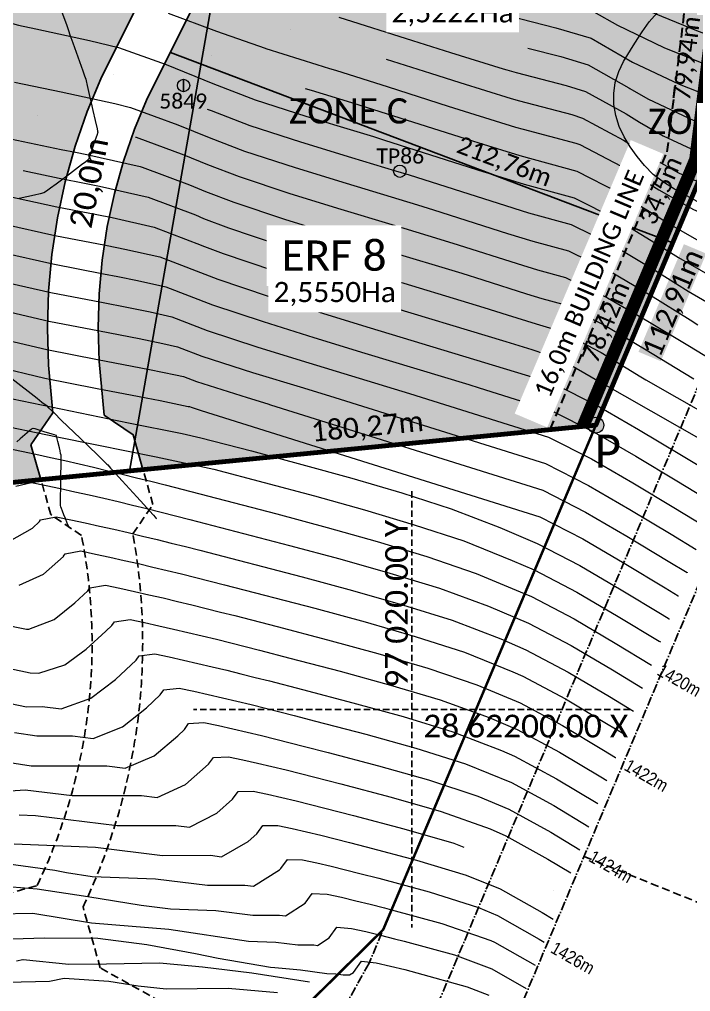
# Model space of a CAD drawing. Header units: metres. Extents: x 5688 to 19740, y -52 to 3406.
# Drawn here: x 8694.1 to 8959.8, y 1712.8 to 2097.8 of the extents above; entities that cross this region are included whole.
import ezdxf
from ezdxf.enums import TextEntityAlignment as Align

# ---------------------------------------------------------------- set-up
doc = ezdxf.new("R2010")
doc.units = ezdxf.units.M
for name, pattern in [('ACAD_ISO03W100', [30, 12, -18]), ('ACAD_ISO10W100', [18, 12, -3, 0, -3]), ('DASHED', [19.05, 12.7, -6.35]), ('HIDDEN', [9.525, 6.35, -3.175])]:
    doc.linetypes.add(name, pattern=pattern)
for name, color, linetype in [('AFSTANDE', 7, 'Continuous'), ('BUILDING LINE', 30, 'Continuous'), ('CENTRELINES', 7, 'Continuous'), ('Contours', 7, 'Continuous'), ('DORP', 7, 'Continuous'), ('ERFNOMMER', 7, 'Continuous'), ('GEEN TOEGANG', 7, 'Continuous'), ('GEO', 140, 'Continuous'), ('LINES', 7, 'Continuous'), ('ONDERVERDELING', 7, 'Continuous'), ('OPPERVLAKTES', 7, 'Continuous'), ('PLAASGEDEELTES', 7, 'Continuous'), ('PWV_RESERVES', 7, 'Continuous'), ('SITE', 7, 'Continuous'), ('SONERING', 7, 'Continuous'), ('STRAATNAAM', 7, 'Continuous'), ('TP', 7, 'Continuous')]:
    doc.layers.add(name, color=color, linetype=linetype)
doc.layers.add('Sonering - Special', color=7, linetype='Continuous', true_color=0xdbb88a)
doc.styles.add('CALIBRII', font='calibri.ttf')
doc.styles.add('MM-STANDARD', font='', dxfattribs={"height": 1})
doc.styles.add('Text_Style_1', font='calibri.ttf')
doc.styles.get('MM-STANDARD').set_extended_font_data('MM-STANDARD')
doc.dimstyles.new('$DIM_Caddie', dxfattribs={"dimtxt": 7, "dimasz": 1, "dimexe": 0, "dimexo": 0, "dimgap": 0, "dimtad": 0, "dimtoh": 1, "dimtxsty": 'Text_Style_1', "dimblk": 'OBLIQUE', "dimcen": 0, "dimse1": 1, "dimse2": 1, "dimsd1": 1, "dimsd2": 1, "dimclrd": 253, "dimclre": 253, "dimclrt": 256, "dimadec": 0, "dimazin": 0, "dimtfac": 1, "dimtmove": 0, "dimatfit": 3, "dimldrblk": 'OBLIQUE', "dimfxl": 0, "dimtfillclr": 2, "dimlwd": -3, "dimlwe": -1, "dimarcsym": 0})

# ---------------------------------------------------------------- blocks, each defined once
blk = doc.blocks.new('CONTOURS-CG')
at = {"layer": 'Contours', "color": 253, "lineweight": 9, "true_color": 0xa1a3a5}
for points, elevation in [([(32635.83, 916.55), (32664.99, 907.23), (32679.93, 902.52), (32679.93, 902.52), (32700.84, 896.01), (32702.31, 895.58), (32705.96, 894.58), (32725.79, 889.44), (32733.39, 887.08), (32749.57, 878.15), (32754.81, 874.85), (32764.18, 869.5), (32782.74, 860.88), (32794.08, 856.55), (32810.04, 851.66), (32820.55, 841.33), (32826.94, 833.67), (32826.95, 833.66)], 1410.5), ([(32703.18, 917.01), (32721.65, 912.28), (32735.64, 908.14), (32752.11, 898.73), (32770.58, 889.92), (32789.62, 882.4), (32791.13, 881.84), (32811.96, 875.45), (32822.73, 865.36), (32832.27, 854.11), (32834.03, 851.97), (32834.04, 851.96)], 1409.5), ([(32758.46, 919.04), (32777.34, 911.17), (32788.18, 907.12), (32792.72, 905.73), (32812.29, 900.06), (32813.89, 899.24), (32824.88, 889.36), (32834.53, 878.21), (32841.12, 870.26), (32841.13, 870.25)], 1408.5), ([(32568.15, 918.03), (32587.27, 910.94), (32606.53, 904.19), (32606.85, 904.08), (32626.99, 897.76), (32632.07, 896.22), (32634.39, 895.5), (32655.28, 888.87), (32679.11, 881.26), (32687.48, 878.63), (32687.48, 878.63), (32705.76, 872.96), (32708.74, 872.15), (32729.6, 866.59), (32731.15, 866.02), (32747.52, 857.43), (32762.53, 848.1), (32776.26, 840.26), (32794.98, 832.03), (32797.02, 831.27), (32808.11, 827.87), (32818.31, 817.25), (32819.85, 815.37), (32819.86, 815.37)], 1411.5), ([(32496.67, 916.76), (32508.93, 913.32), (32515.79, 911.91), (32537.01, 907.26), (32548.57, 904.46), (32567.41, 897.7), (32585.92, 890.17), (32602.62, 883.78), (32622.72, 877.32), (32642.91, 871.17), (32649.52, 869.17), (32653.85, 867.83), (32693.24, 855.3), (32695.03, 854.74), (32695.03, 854.74), (32709.2, 850.35), (32728.9, 844.96), (32745.43, 836.65), (32761.22, 827.04), (32770.24, 821.35), (32788.25, 811.07)], 1412.5), ([(32507.36, 890.8), (32525.85, 886.98), (32547.07, 882.31), (32553.24, 880.76), (32572.04, 873.89), (32584.44, 868.82), (32598.39, 863.48), (32618.46, 856.91), (32638.64, 850.71), (32666.98, 842.12), (32673.31, 840.15), (32702.58, 830.85), (32702.58, 830.85), (32712.65, 827.73), (32726.65, 823.9), (32743.31, 815.82), (32759.19, 806.36), (32774.86, 796.56), (32777.96, 794.61)], 1413.5), ([(32505.79, 868.28), (32525.75, 864.06), (32531.52, 862.96), (32535.91, 862.05), (32557.11, 857.3), (32557.91, 857.06), (32576.65, 850.06), (32582.96, 847.47), (32594.17, 843.18), (32614.2, 836.52), (32634.37, 830.28), (32654.56, 824.11), (32684.44, 815.07), (32692.76, 812.48), (32710.12, 806.96), (32710.12, 806.96), (32716.1, 805.11), (32724.41, 802.84), (32740.91, 794.49), (32756.82, 785.09), (32772.6, 775.48), (32776.3, 773.21)], 1414.5), ([(32504.22, 845.76), (32524.15, 841.4), (32539.89, 838.39), (32545.97, 837.13), (32562.57, 833.36), (32581.26, 826.21), (32581.48, 826.12), (32589.94, 822.89), (32609.95, 816.14), (32630.11, 809.87), (32650.29, 803.67), (32701.9, 788.02), (32712.22, 784.81), (32717.67, 783.08), (32717.67, 783.08), (32719.55, 782.49), (32722.16, 781.78), (32738.21, 772.63), (32738.46, 772.47), (32791.5, 742.19)], 1415.5), ([(32502.64, 823.24), (32522.55, 818.77), (32542.59, 814.89), (32548.26, 813.81), (32556.03, 812.2), (32567.24, 809.66), (32585.71, 802.59), (32605.74, 795.89), (32625.9, 789.64), (32646.09, 783.45), (32687.3, 770.96), (32691.3, 769.71), (32719.91, 760.72), (32736.91, 752.18), (32753.32, 742.6), (32769.63, 732.85), (32784.36, 723.93)], 1416.5), ([(32360.17, 817.55), (32377.69, 816.72), (32409.3, 815.32), (32418.08, 814.57), (32439.78, 812.49), (32449.21, 811.45), (32470.69, 808.93), (32480.67, 807.44), (32501.07, 800.72), (32520.96, 796.15), (32540.98, 792.21), (32556.63, 789.23), (32566.09, 787.28), (32571.91, 785.96), (32581.49, 782.29), (32601.58, 775.81), (32621.77, 769.64), (32634.18, 765.88), (32636.25, 765.24), (32717.67, 739.66), (32734.63, 731.05), (32751.02, 721.45), (32767.31, 711.67), (32777.27, 705.63)], 1417.5), ([(32289.52, 800.1), (32414.88, 789.6), (32436.72, 787.67), (32450.31, 786.41), (32450.31, 786.41), (32468.76, 784.56), (32487.41, 782.18), (32499.5, 778.2), (32519.37, 773.54), (32539.39, 769.56), (32559.43, 765.71), (32564.99, 764.66), (32576.15, 762.35), (32576.57, 762.26), (32577.26, 761.99), (32581.2, 760.76), (32715.42, 718.6), (32732.34, 709.92), (32748.72, 700.29), (32764.99, 690.48), (32770.18, 687.34), (32770.23, 687.31)], 1418.5), ([(32497.93, 755.68), (32523.57, 750.38), (32539.96, 747.15), (32563.44, 742.38), (32586.21, 737.43), (32606.16, 732.22), (32626.08, 726.89), (32645.92, 721.34), (32665.66, 715.48), (32685.23, 709.06), (32704.39, 701.35), (32713.17, 697.54), (32730.05, 688.78), (32746.41, 679.13), (32762.67, 669.3), (32763.1, 669.04), (32763.14, 669.02)], 1419.5), ([(32507.86, 730.78), (32514.12, 732.2), (32519.84, 731.03), (32525.56, 729.8), (32531.26, 728.55), (32536.96, 727.26), (32542.65, 725.94), (32548.34, 724.6), (32554.02, 723.23), (32559.7, 721.84), (32565.37, 720.43), (32571.04, 719), (32576.71, 717.56), (32616.22, 707.29), (32636.13, 701.93), (32655.94, 696.3), (32675.65, 690.31), (32695.02, 683.26), (32710.93, 676.48), (32727.76, 667.65), (32744.1, 657.95), (32756.01, 650.74), (32756.05, 650.72)], 1420.5), ([(32509.17, 691.56), (32518.8, 695.91), (32526.7, 702.92), (32526.76, 702.99), (32527.41, 703.89), (32533.62, 705.06), (32539.34, 703.86), (32545.05, 702.62), (32550.75, 701.35), (32556.44, 700.05), (32562.13, 698.71), (32567.82, 697.35), (32573.49, 695.96), (32579.17, 694.55), (32584.84, 693.12), (32590.5, 691.67), (32626.28, 682.36), (32646.17, 676.96), (32665.96, 671.23), (32685.56, 664.92), (32704.71, 657.16), (32708.68, 655.42), (32725.47, 646.51), (32741.79, 636.78), (32748.93, 632.45), (32748.96, 632.43)], 1421.5), ([(32491.1, 661.55), (32513.48, 656.81), (32516.9, 656.68), (32527.25, 659.94), (32535.65, 666.17), (32543.51, 673.24), (32545.89, 675.51), (32546.96, 677.01), (32553.11, 677.89), (32558.83, 676.68), (32564.53, 675.43), (32570.23, 674.14), (32575.92, 672.82), (32581.61, 671.47), (32587.29, 670.08), (32592.96, 668.67), (32598.63, 667.23), (32604.29, 665.78), (32616.4, 662.65), (32636.34, 657.42), (32656.21, 651.96), (32675.95, 646.09), (32695.34, 639.11), (32706.44, 634.36), (32723.17, 625.36), (32739.47, 615.59), (32741.84, 614.15), (32741.87, 614.13)], 1422.5), ([(32507.38, 633.17), (32516.15, 631.83), (32530.25, 631.85), (32538.5, 630.81), (32550.08, 635.36), (32559.66, 642.99), (32565.02, 648.03), (32566.52, 650.12), (32572.6, 650.71), (32578.32, 649.5), (32584.02, 648.23), (32589.72, 646.93), (32595.4, 645.58), (32601.08, 644.2), (32606.75, 642.79), (32612.42, 641.35), (32618.09, 639.89), (32626.46, 637.72), (32646.4, 632.48), (32666.24, 626.94), (32685.89, 620.78), (32704.19, 613.3), (32720.87, 604.21), (32734.76, 595.85), (32734.78, 595.84)], 1423.5), ([(32501.44, 609.83), (32511.6, 610.44), (32511.61, 610.44), (32530.13, 608.15), (32557.57, 608.18), (32557.57, 608.18), (32563.88, 607.39), (32575.07, 612.54), (32584.15, 620.56), (32586.07, 623.23), (32592.1, 623.54), (32597.81, 622.31), (32603.51, 621.03), (32609.2, 619.7), (32614.88, 618.32), (32620.55, 616.9), (32626.22, 615.46), (32636.52, 612.8), (32656.45, 607.54), (32676.25, 601.86), (32695.67, 594.95), (32701.94, 592.24), (32718.57, 583.05), (32727.67, 577.56), (32727.69, 577.54)], 1424.5), ([(32727.24, 921.46), (32736.76, 918.67), (32746.07, 913.35), (32764.52, 904.47), (32783.48, 896.77), (32789.66, 894.48), (32793.76, 893.22), (32812.8, 887.42), (32812.93, 887.35), (32823.81, 877.36), (32833.4, 866.16), (32837.57, 861.11), (32837.58, 861.11)], 1409), ([(32710.65, 904.23), (32723.66, 900.88), (32734.52, 897.61), (32750.57, 888.47), (32750.95, 888.22), (32758.14, 884.12), (32776.66, 875.39), (32792.6, 869.2), (32811, 863.56), (32821.64, 853.35), (32830.49, 842.82), (32830.49, 842.81)], 1410), ([(32654.56, 899.83), (32672.05, 894.25), (32683.7, 890.57), (32683.7, 890.57), (32704.03, 884.27), (32707.35, 883.36), (32727.99, 877.96), (32732.27, 876.55), (32748.55, 867.8), (32758.67, 861.48), (32770.22, 854.88), (32788.85, 846.43), (32795.55, 843.91), (32809.07, 839.77), (32819.44, 829.29), (32823.4, 824.52), (32823.4, 824.52)], 1411), ([(32622.48, 888.29), (32624.85, 887.53), (32640.8, 882.7), (32644.12, 881.66), (32686.17, 868.28), (32691.25, 866.68), (32691.25, 866.68), (32707.48, 861.65), (32730.02, 855.49), (32746.48, 847.05), (32762.22, 837.36), (32766.38, 834.73), (32782.29, 825.65), (32798.5, 818.63), (32807.15, 815.98), (32816.31, 806.22)], 1412), ([(32583.66, 880.12), (32585.18, 879.5), (32600.51, 873.63), (32620.59, 867.11), (32640.77, 860.94), (32658.25, 855.65), (32663.58, 853.99), (32698.8, 842.8), (32698.8, 842.8), (32710.93, 839.04), (32727.78, 834.43), (32744.37, 826.24), (32760.2, 816.71), (32774.1, 807.98), (32792.04, 797.58), (32794.37, 796.41), (32801.44, 793.35), (32805.22, 792.19), (32809.22, 787.93)], 1413), ([(32555.24, 869), (32555.57, 868.91), (32574.35, 861.98), (32583.7, 858.15), (32596.28, 853.33), (32616.33, 846.71), (32636.5, 840.49), (32656.7, 834.35), (32675.71, 828.6), (32683.03, 826.32), (32706.35, 818.91), (32706.35, 818.91), (32714.38, 816.42), (32725.53, 813.37), (32742.21, 805.33), (32758.17, 796.03), (32774.02, 786.53), (32789.8, 776.9), (32795.22, 773.58), (32802.13, 769.63)], 1414), ([(32510.78, 855.78), (32524.95, 852.73), (32535.71, 850.67), (32540.94, 849.59), (32560.24, 845.21), (32578.96, 838.14), (32582.22, 836.8), (32592.05, 833.03), (32612.07, 826.32), (32632.24, 820.07), (32652.42, 813.89), (32693.17, 801.55), (32702.49, 798.65), (32713.9, 795.02), (32713.9, 795.02), (32717.83, 793.8), (32723.28, 792.31), (32739.6, 783.62), (32755.41, 774.05), (32757.38, 772.84), (32795.04, 751.34)], 1415), ([(32455.83, 847.54), (32462.84, 846.69), (32470.56, 845.32), (32488.95, 839.36), (32491.15, 838.54), (32503.43, 834.5), (32523.35, 830.08), (32543.39, 826.23), (32544.08, 826.1), (32551, 824.67), (32564.91, 821.51), (32587.83, 812.74), (32607.83, 805.97), (32627.98, 799.67), (32648.15, 793.46), (32713.86, 773.49), (32718.82, 771.95), (32721.04, 771.25), (32738.05, 762.74), (32754.47, 753.18), (32770.79, 743.44), (32787.9, 733.08), (32787.95, 733.05)], 1416), ([(32386.69, 829.64), (32394.49, 829.29), (32401.97, 828.65), (32423.67, 826.59), (32439.43, 824.89), (32460.92, 822.4), (32477.3, 820.06), (32501.86, 811.98), (32521.76, 807.46), (32541.79, 803.55), (32552.44, 801.52), (32561.06, 799.74), (32569.57, 797.81), (32583.6, 792.44), (32603.66, 785.84), (32623.83, 779.63), (32660.74, 768.42), (32663.77, 767.47), (32718.79, 750.19), (32735.77, 741.61), (32752.17, 732.03), (32768.47, 722.26), (32780.81, 714.78), (32780.86, 714.75)], 1417), ([(32364.45, 804.07), (32381.97, 803.23), (32424.11, 801.36), (32434.2, 800.49), (32455.88, 798.35), (32458.99, 798), (32480.46, 795.46), (32484.04, 794.81), (32500.29, 789.46), (32520.17, 784.84), (32540.18, 780.88), (32560.81, 776.95), (32571.12, 774.81), (32574.24, 774.11), (32579.37, 772.14), (32599.51, 765.8), (32607.62, 763.35), (32608.73, 763), (32716.54, 729.13), (32733.48, 720.48), (32749.87, 710.87), (32766.15, 701.08), (32773.73, 696.48), (32773.77, 696.46)], 1418), ([(32368.36, 780.67), (32429.49, 775.58), (32451.33, 773.71), (32466.42, 772.33), (32466.42, 772.33), (32478.54, 771.12), (32490.78, 769.55), (32498.72, 766.94), (32552.5, 755.82), (32573.74, 751.62), (32581.11, 749.91), (32601.13, 744.69), (32621.05, 739.37), (32640.9, 733.85), (32660.66, 728.04), (32680.29, 721.82), (32699.55, 714.41), (32714.3, 708.07), (32731.19, 699.35), (32747.56, 689.71), (32763.84, 679.89), (32766.64, 678.19), (32766.68, 678.16)], 1419), ([(32504.37, 745.74), (32510.1, 744.62), (32515.81, 743.4), (32521.52, 742.14), (32527.22, 740.86), (32532.91, 739.56), (32538.6, 738.22), (32544.28, 736.86), (32549.96, 735.48), (32555.64, 734.08), (32561.31, 732.66), (32566.98, 731.22), (32611.19, 719.76), (32631.1, 714.41), (32650.93, 708.82), (32670.66, 702.9), (32690.14, 696.2), (32709.22, 688.25), (32712.05, 687.01), (32728.9, 678.22), (32745.26, 668.54), (32759.56, 659.89), (32759.59, 659.87)], 1420), ([(32505.3, 709), (32514.42, 714.13), (32517.2, 716.72), (32517.64, 717.34), (32523.87, 718.64), (32529.59, 717.44), (32535.3, 716.21), (32541, 714.95), (32546.7, 713.65), (32552.39, 712.33), (32558.08, 710.98), (32563.76, 709.6), (32569.43, 708.2), (32575.1, 706.78), (32580.77, 705.34), (32621.25, 694.82), (32641.15, 689.45), (32660.95, 683.77), (32680.62, 677.66), (32699.87, 670.24), (32709.81, 665.95), (32726.61, 657.08), (32742.94, 647.37), (32752.47, 641.59), (32752.5, 641.57)], 1421), ([(32491.74, 678.17), (32512.13, 674.08), (32513.03, 674.12), (32523.05, 677.88), (32531.23, 684.46), (32536.33, 689.25), (32537.19, 690.45), (32543.37, 691.47), (32549.08, 690.27), (32554.79, 689.03), (32560.49, 687.75), (32566.18, 686.44), (32571.87, 685.09), (32577.55, 683.72), (32583.23, 682.32), (32588.9, 680.89), (32594.57, 679.45), (32611.37, 675.11), (32631.31, 669.89), (32651.19, 664.46), (32670.96, 658.67), (32690.47, 652.07), (32707.56, 644.89), (32724.32, 635.94), (32740.63, 626.18), (32745.38, 623.3), (32745.41, 623.28)], 1422), ([(32491.07, 647.75), (32512.04, 643.32), (32512.05, 643.32), (32518.22, 643.48), (32525.82, 642.52), (32537.56, 646.81), (32547.29, 654.21), (32555.46, 661.77), (32556.74, 663.56), (32562.86, 664.3), (32568.57, 663.09), (32574.28, 661.83), (32579.97, 660.54), (32585.66, 659.2), (32591.35, 657.84), (32597.02, 656.44), (32602.69, 655.01), (32608.36, 653.57), (32621.43, 650.19), (32641.37, 644.95), (32661.23, 639.46), (32680.94, 633.49), (32700.19, 626.06), (32705.31, 623.83), (32722.02, 614.79), (32738.3, 605), (32738.33, 604.99)], 1423), ([(32495.22, 622.84), (32513.9, 619.98), (32543.91, 620.02), (32551.19, 619.1), (32562.59, 623.93), (32571.99, 631.83), (32574.59, 634.3), (32576.29, 636.67), (32582.35, 637.13), (32588.06, 635.91), (32593.76, 634.63), (32599.46, 633.31), (32605.14, 631.95), (32610.82, 630.56), (32616.49, 629.13), (32622.15, 627.68), (32631.49, 625.26), (32651.42, 620.01), (32671.25, 614.41), (32690.8, 607.94), (32703.07, 602.77), (32719.72, 593.63), (32731.21, 586.7), (32731.24, 586.69)], 1424), ([(32509.2, 600.56), (32515.67, 600.31), (32515.67, 600.31), (32548.02, 596.33), (32548.02, 596.33), (32571.23, 596.35), (32571.23, 596.35), (32576.57, 595.68), (32587.51, 601.2), (32593.72, 606.82), (32595.84, 609.79), (32601.84, 609.96), (32607.55, 608.72), (32613.25, 607.42), (32618.93, 606.07), (32624.61, 604.67), (32630.28, 603.24), (32635.94, 601.79), (32641.55, 600.33), (32661.48, 595.06), (32681.25, 589.28), (32685.26, 587.73)], 1425), ([(32507.14, 589.02), (32539.45, 587.76), (32565.91, 584.5), (32565.91, 584.5), (32584.89, 584.52), (32584.89, 584.52), (32589.26, 583.97), (32599.91, 589.94), (32603.28, 593.08), (32605.62, 596.34), (32611.59, 596.37), (32617.29, 595.12), (32622.99, 593.81), (32628.67, 592.44), (32634.34, 591.02), (32640.01, 589.57), (32646.58, 587.87), (32666.5, 582.57), (32686.22, 576.64), (32699.7, 571.19), (32716.26, 561.88), (32720.58, 559.26), (32720.6, 559.25)], 1425.5), ([(32500.54, 561.4), (32514.59, 561.56), (32537.78, 557.72), (32568.43, 555.22), (32600.05, 550.52), (32600.05, 550.52), (32610.78, 550.1), (32619.56, 549.02), (32619.56, 549.02), (32625.87, 549.02), (32625.87, 549.02), (32627.32, 548.84), (32631.98, 551.87), (32634.94, 556.01), (32640.82, 555.6), (32646.52, 554.3), (32652.2, 552.91), (32657.87, 551.47), (32661.67, 550.48), (32681.54, 545.04), (32696.33, 539.6), (32709.97, 531.81)], 1427), ([(32504.94, 581.12), (32523.32, 578.6), (32527.97, 577.7), (32538.11, 576.19), (32563.22, 575.2), (32583.79, 572.67), (32583.79, 572.67), (32598.55, 572.69), (32598.55, 572.69), (32601.94, 572.26), (32612.25, 578.77), (32612.85, 579.34), (32615.39, 582.9), (32621.33, 582.78), (32627.04, 581.52), (32632.73, 580.19), (32638.4, 578.79), (32644.07, 577.36), (32651.61, 575.41), (32671.52, 570.08), (32691.13, 563.8), (32698.57, 560.66), (32715.1, 551.29), (32717.04, 550.11), (32717.06, 550.1)], 1426), ([(32497.85, 551.21), (32519.21, 551.85), (32540.37, 551.68), (32559.76, 549.17), (32578.98, 545.57), (32587.93, 543.79), (32608.73, 540.27), (32610.48, 540.06), (32620.59, 539.23), (32631.01, 537.68), (32631.01, 537.68), (32634.55, 537.54), (32637.45, 537.19), (32637.45, 537.19), (32639.53, 537.19), (32639.53, 537.19), (32640.01, 537.13), (32641.54, 538.13), (32644.72, 542.57), (32650.57, 542), (32656.26, 540.67), (32661.93, 539.25), (32666.7, 538.02), (32686.54, 532.47), (32695.2, 529.07)], 1427.5), ([(32503.15, 572.28), (32516.28, 571.21), (32536.35, 568.22), (32557.46, 564.75), (32569.08, 563.35), (32569.08, 563.35), (32587, 562.65), (32601.68, 560.84), (32601.68, 560.84), (32612.21, 560.85), (32612.21, 560.85), (32614.63, 560.55), (32622.41, 565.6), (32625.17, 569.45), (32631.08, 569.19), (32636.78, 567.91), (32642.46, 566.56), (32648.14, 565.14), (32653.8, 563.68), (32656.64, 562.95), (32676.54, 557.57), (32695.98, 550.76), (32697.45, 550.13), (32713.51, 540.96)], 1426.5), ([(32508.09, 542.76), (32510.69, 543.3), (32510.7, 543.3), (32528.81, 541.38), (32543.72, 541.55), (32564.7, 541.91), (32566.14, 541.8), (32566.14, 541.8), (32581.75, 540.36), (32601.34, 537.94), (32624.12, 534.41)], 1428), ([(32462.57, 530.41), (32483.82, 533.24), (32493.06, 534.07), (32493.06, 534.07), (32521.25, 534.71), (32521.25, 534.71), (32527.04, 535.91), (32527.05, 535.92), (32544.66, 534.61), (32556.36, 532.81), (32567.37, 531.65), (32591.91, 531.92), (32591.91, 531.92), (32611.45, 530.23)], 1428.5)]:
    blk.add_lwpolyline(points, dxfattribs=dict(at, elevation=elevation))
at = {"layer": 'Contours', "color": 253, "lineweight": 0, "true_color": 0xa1a3a5}
for points, elevation in [([(32672.71, 915.57), (32672.71, 915.57)], 1410), ([(32616.81, 911.78), (32616.81, 911.78)], 1411), ([(32585.15, 901.47), (32585.15, 901.47)], 1412), ([(32546.47, 893.7), (32546.47, 893.7)], 1413), ([(32516.56, 877.47), (32516.56, 877.47)], 1414), ([(32720.77, 570.44), (32720.77, 570.44)], 1425)]:
    blk.add_lwpolyline(points, dxfattribs=dict(at, elevation=elevation))
at = {"layer": 'Contours', "color": 253, "true_color": 0xa1a3a5, "style": 'MM-STANDARD', "width": 0.9}
for s, p in [('1420m', (32770.61, 653.83, 1419.58)), ('1422m', (32757.59, 616.19, 1421.98)), ('1424m', (32743.54, 580.08, 1423.85)), ('1426m', (32728.45, 543.87, 1425.01))]:
    blk.add_text(s, height=5, rotation=330.2767, dxfattribs=at).set_placement(p, align=Align.MIDDLE)
blk = doc.blocks.new('Boreholes')
at = {"layer": 'TP', "color": 9, "linetype": 'Continuous', "ltscale": 0.08}
blk.add_line((37085.19, 1095.56), (37085.19, 1090.66), dxfattribs=at)
at = {"layer": 'TP', "color": 9, "lineweight": 18}
for centre in [(37085.19, 1093.11), (37170.84, 1059.16)]:
    blk.add_ellipse(centre, major_axis=(0, 2.45), ratio=1, dxfattribs=at)
at = {"layer": 'TP', "color": 9, "style": 'CALIBRII'}
for s, p in [('5849', (37075.58, 1083.94)), ('TP86', (37161.58, 1062.17))]:
    blk.add_text(s, height=6, dxfattribs=at).set_placement(p)
blk = doc.blocks.new('*D149')
at = {"layer": 'Defpoints', "color": 0, "linetype": 'Continuous', "ltscale": 0.1, "transparency": 16777216}
for p in [(8966.19, 2041.15), (8922.33, 1937.11), (8931.44, 1933.27)]:
    blk.add_point(p, dxfattribs=at)
at = {"color": 251, "linetype": 'Continuous', "ltscale": 0.1, "true_color": 0x4e4f50, "transparency": 16777216, "insert": (8953.37, 1985.3), "char_height": 8, "attachment_point": 5, "rotation": 67.1446, "style": 'Text_Style_1', "bg_fill": 1, "box_fill_scale": 1.1, "bg_fill_color": 7, "bg_fill_true_color": 16777215, "bg_fill_transparency": 0}
blk.add_mtext('112,91m', dxfattribs=at)
blk = doc.blocks.new('_Oblique')
at = {"color": 0, "linetype": 'ByBlock', "lineweight": -2}
blk.add_line((-0.5, -0.5), (0.5, 0.5), dxfattribs=at)
blk = doc.blocks.new('*D150')
at = {"layer": 'Defpoints', "color": 0, "linetype": 'Continuous', "ltscale": 0.1, "transparency": 16777216}
for p in [(8922.32, 1937.11), (7754.76, 1822.52), (7755.75, 1812.5)]:
    blk.add_point(p, dxfattribs=at)
at = {"color": 251, "linetype": 'Continuous', "ltscale": 0.1, "true_color": 0x4e4f50, "transparency": 16777216, "insert": (8311.44, 1867.04), "char_height": 8, "attachment_point": 5, "rotation": 5.6056, "style": 'Text_Style_1', "bg_fill": 1, "box_fill_scale": 1.1, "bg_fill_color": 7, "bg_fill_true_color": 16777215, "bg_fill_transparency": 0}
blk.add_mtext('1173,17m', dxfattribs=at)
blk = doc.blocks.new('GEOTECH')
at = {"layer": 'GEO', "linetype": 'Continuous', "lineweight": 15, "ltscale": 0.1}
for points in [[(8710.38, 2102.15), (8712.78, 2095.41), (8713.63, 2093), (8713.94, 2092.13), (8714.45, 2090.7), (8715.23, 2088.52), (8717.2, 2082.98), (8719.15, 2077.5), (8719.89, 2075.42), (8720.35, 2074.12), (8720.55, 2073.43), (8720.94, 2071.65), (8722, 2066.94), (8722.49, 2064.75), (8723.18, 2061.68), (8724.05, 2057.81), (8724.79, 2054.51), (8725.02, 2053.49), (8725.1, 2053.13), (8724.68, 2051.89), (8723.69, 2049.01), (8722.54, 2045.66), (8721.63, 2043.02), (8721.27, 2042.14), (8720.37, 2041.46), (8718.68, 2040.18), (8713.83, 2036.53), (8708.6, 2032.59), (8706.42, 2030.94), (8704.84, 2029.75), (8703.7, 2029.08), (8702.25, 2028.75), (8699.96, 2028.23), (8693.98, 2026.87)], [(8691.06, 1955.56), (8701.06, 1947.75), (8702.99, 1946.24), (8704.24, 1945.27), (8704.61, 1944.97), (8705.59, 1944.02), (8707.76, 1941.93), (8710.78, 1939), (8718.1, 1931.92), (8724.94, 1925.31), (8727.36, 1922.97), (8728.68, 1921.7), (8729.01, 1921.35), (8730.16, 1920.09), (8732.15, 1917.92), (8734.71, 1915.11), (8740.53, 1908.73), (8743.29, 1905.71), (8745.59, 1903.19), (8747.2, 1901.43), (8747.84, 1900.72), (8748.25, 1900.15), (8748.39, 1899.95)], [(8978.72, 2019.39), (8973.91, 2020.76), (8967.7, 2022.11), (8962.7, 2025.6), (8953.49, 2030.64), (8949.12, 2033.37), (8945.08, 2036.44), (8941.64, 2039.89), (8938.64, 2043.45), (8935.86, 2047.35), (8933.5, 2051.31), (8931.59, 2055.4), (8930.23, 2059.79), (8929.51, 2064.1), (8929.42, 2068.51), (8930.03, 2072.87), (8931.36, 2077.14), (8933.33, 2081.15), (8937.73, 2088.42), (8940.66, 2092.92), (8943.47, 2096.89), (8946.63, 2100.46)], [(8713.69, 1896.54), (8712.99, 1898.34), (8712.3, 1900.09), (8711.69, 1901.65), (8711.17, 1902.99), (8710.75, 1904.06), (8710.45, 1904.82), (8710.29, 1905.22), (8710.27, 1905.31), (8710.28, 1905.62), (8710.29, 1906.19), (8710.31, 1907), (8710.32, 1908.02), (8710.35, 1909.2), (8710.39, 1911.95), (8710.5, 1918), (8710.56, 1920.77), (8710.58, 1921.98), (8710.6, 1923.01), (8710.61, 1923.85), (8710.62, 1924.46), (8710.63, 1924.8), (8710.63, 1924.87), (8710.55, 1925.2), (8710.38, 1925.94), (8710.14, 1926.97), (8709.86, 1928.17), (8709.28, 1930.66), (8709.03, 1931.73), (8708.84, 1932.53), (8708.75, 1932.95), (8708.62, 1933.02), (8708.01, 1933.21), (8707, 1933.52), (8705.7, 1933.92), (8704.25, 1934.37), (8701.43, 1935.24), (8700.31, 1935.59), (8699.56, 1935.82), (8699.36, 1935.88), (8699.3, 1935.89), (8699.21, 1935.82), (8698.99, 1935.63), (8698.65, 1935.34), (8698.22, 1934.96), (8697.1, 1934.01), (8694.36, 1931.65), (8692.97, 1930.46)]]:
    blk.add_lwpolyline(points, dxfattribs=at)
at = {"layer": 'GEO', "linetype": 'Continuous', "style": 'CALIBRII'}
for s, p in [('ZONE C', (8824.31, 2061.57)), ('ZONE B', (8966.58, 2057.4))]:
    blk.add_text(s, height=10, dxfattribs=at).set_placement(p, align=Align.MIDDLE_CENTER)
blk = doc.blocks.new('*D179')
at = {"layer": 'Defpoints', "color": 0, "linetype": 'Continuous', "ltscale": 0.1, "transparency": 16777216}
for p in [(8753.83, 2084.75), (8954.88, 2014.88), (8952.79, 2009.36)]:
    blk.add_point(p, dxfattribs=at)
at = {"layer": 'AFSTANDE', "color": 251, "linetype": 'Continuous', "ltscale": 0.1, "true_color": 0x4e4f50, "transparency": 16777216, "insert": (8885.91, 2041.01), "char_height": 7, "attachment_point": 5, "rotation": 339.2477, "style": 'Text_Style_1'}
blk.add_mtext('212,76m', dxfattribs=at)
blk = doc.blocks.new('*D180')
at = {"layer": 'Defpoints', "color": 0, "linetype": 'Continuous', "ltscale": 0.1, "transparency": 16777216}
for p in [(8802.73, 2182.89), (8808.35, 2180.09), (8753.83, 2084.75)]:
    blk.add_point(p, dxfattribs=at)
at = {"layer": 'AFSTANDE', "color": 251, "linetype": 'Continuous', "ltscale": 0.1, "true_color": 0x4e4f50, "transparency": 16777216, "insert": (8783.85, 2130.92), "char_height": 7, "attachment_point": 5, "rotation": 63.5157, "style": 'Text_Style_1'}
blk.add_mtext('109,65m', dxfattribs=at)
blk = doc.blocks.new('*D186')
at = {"layer": 'Defpoints', "color": 0, "linetype": 'Continuous', "ltscale": 0.1, "transparency": 16777216}
for p in [(8976, 2120.49), (8953.92, 2042.67), (8966.19, 2041.15)]:
    blk.add_point(p, dxfattribs=at)
at = {"layer": 'AFSTANDE', "color": 251, "linetype": 'Continuous', "ltscale": 0.1, "true_color": 0x4e4f50, "transparency": 16777216, "insert": (8958.82, 2082.34), "char_height": 7, "attachment_point": 5, "rotation": 82.9496, "style": 'Text_Style_1'}
blk.add_mtext('79,94m', dxfattribs=at)
blk = doc.blocks.new('*D187')
at = {"layer": 'Defpoints', "color": 0, "linetype": 'Continuous', "ltscale": 0.1, "transparency": 16777216}
for p in [(8952.79, 2009.36), (8911.56, 1941.64), (8922.33, 1937.1)]:
    blk.add_point(p, dxfattribs=at)
at = {"layer": 'AFSTANDE', "color": 251, "linetype": 'Continuous', "ltscale": 0.1, "true_color": 0x4e4f50, "transparency": 16777216, "insert": (8926.79, 1977.77), "char_height": 7, "attachment_point": 5, "rotation": 67.1446, "style": 'Text_Style_1'}
blk.add_mtext('78,42m', dxfattribs=at)
blk = doc.blocks.new('*D188')
at = {"layer": 'Defpoints', "color": 0, "linetype": 'Continuous', "ltscale": 0.1, "transparency": 16777216}
for p in [(8955.3, 2045.74), (8966.19, 2041.15), (8952.79, 2009.36)]:
    blk.add_point(p, dxfattribs=at)
at = {"layer": 'AFSTANDE', "color": 251, "linetype": 'Continuous', "ltscale": 0.1, "true_color": 0x4e4f50, "transparency": 16777216, "insert": (8948.6, 2029.86), "char_height": 7, "attachment_point": 5, "rotation": 67.1446, "style": 'Text_Style_1'}
blk.add_mtext('34,5m', dxfattribs=at)
blk = doc.blocks.new('*D214')
at = {"layer": 'Defpoints', "color": 0, "linetype": 'Continuous', "ltscale": 0.1, "transparency": 16777216}
for p in [(8784.77, 2191.7), (8720.27, 2077.19), (8726.24, 2074.22)]:
    blk.add_point(p, dxfattribs=at)
at = {"layer": 'AFSTANDE', "color": 251, "linetype": 'Continuous', "ltscale": 0.1, "true_color": 0x4e4f50, "transparency": 16777216, "insert": (8749.04, 2134.95), "char_height": 7, "attachment_point": 5, "rotation": 63.5157, "style": 'Text_Style_1'}
blk.add_mtext('131,25m', dxfattribs=at)
blk = doc.blocks.new('*D220')
at = {"layer": 'Defpoints', "color": 0, "linetype": 'Continuous', "ltscale": 0.1, "transparency": 16777216}
for p in [(8922.33, 1937.1), (8742.18, 1927.07), (8742.92, 1919.5)]:
    blk.add_point(p, dxfattribs=at)
at = {"color": 251, "linetype": 'Continuous', "ltscale": 0.1, "true_color": 0x4e4f50, "transparency": 16777216, "insert": (8831.88, 1935.87), "char_height": 8, "attachment_point": 5, "rotation": 5.6013, "style": 'Text_Style_1'}
blk.add_mtext('180,27m', dxfattribs=at)

msp = doc.modelspace()

# ---------------------------------------------------------------- hatches: boundary and pattern name
at = {"layer": 'SONERING', "linetype": 'Continuous', "ltscale": 0.1, "true_color": 0xffffff}
h = msp.add_hatch(color=7, dxfattribs=at)
h.dxf.hatch_style = 1
h.paths.add_polyline_path([(8871.773, 2174.291), (8870.358, 2170.549), (8962.539, 2135.688), (8969.334, 2119.562), (8959.846, 2042.848), (8914.975, 1936.392), (8919.503, 1936.836), (8963.748, 2041.806), (8973.435, 2120.131), (8965.559, 2138.823)])
at = {"layer": 'Sonering - Special', "linetype": 'Continuous', "ltscale": 0.1}
h = msp.add_hatch(color=256, dxfattribs=at)
h.dxf.hatch_style = 1
h.paths.add_polyline_path([(8867.437, 2342.161), (8877.574, 2364.344), (8886.388, 2387.268), (8890.831, 2400.485), (8896.413, 2414.272), (8902.818, 2427.696), (8910.022, 2440.709), (8917.998, 2453.263), (8926.1, 2464.458), (8929.853, 2470.316), (8933.205, 2476.351), (8936.173, 2482.584), (8938.745, 2488.991), (8940.911, 2495.547), (8942.661, 2502.225), (8943.99, 2508.999), (8944.892, 2515.844), (8945.363, 2522.731), (8945.403, 2529.635), (8945.009, 2536.528), (8944.185, 2543.382), (8942.933, 2550.171), (8941.258, 2556.869), (8939.167, 2563.448), (8936.668, 2569.884), (8933.771, 2576.15), (8930.487, 2582.223), (8926.829, 2588.078), (8922.812, 2593.692), (8918.45, 2599.044), (8913.762, 2604.112), (8908.766, 2608.876), (8903.482, 2613.318), (8897.929, 2617.421), (8892.13, 2621.168), (8886.109, 2624.544), (8879.887, 2627.536), (8873.49, 2630.133), (8866.943, 2632.324), (8860.272, 2634.1), (8853.503, 2635.455), (8846.662, 2636.384), (8839.776, 2636.882), (8832.873, 2636.948), (8825.979, 2636.582), (8819.121, 2635.784), (8812.596, 2634.607), (8673.098, 2595.782, -0.2011278), (8565.697, 2609.333), (8559.098, 2613.715), (8552.781, 2618.5), (8546.772, 2623.667), (8541.096, 2629.198), (8535.774, 2635.069), (8530.826, 2641.26), (8522.928, 2652.507), (8520.971, 2671.623), (8512.199, 2678.744), (7225.077, 2543.105), (7216.085, 2530.214), (7372.958, 1909.747), (7391.201, 1898.865), (7396.102, 1879.475), (7754.762, 1822.518), (8702.487, 1915.536), (8698.604, 1929.341), (8707.273, 1942.028), (8705.558, 1960.875), (8705.117, 1975.503), (8705.562, 1990.131), (8706.891, 2004.705), (8709.101, 2019.171), (8712.182, 2033.478), (8716.124, 2047.571), (8720.912, 2061.401), (8726.238, 2074.217), (8784.771, 2191.696), (8775.296, 2215.179), (8789.36, 2243.84), (8813.662, 2248.701), (8842.74, 2299.176), (8855.954, 2320.642)])
at = {"layer": 'Sonering - Special', "linetype": 'Continuous', "lineweight": 35, "ltscale": 0.08}
h = msp.add_hatch(color=256, dxfattribs=at)
h.dxf.hatch_style = 1
h.paths.add_polyline_path([(8828.937, 2193.163), (8802.73, 2182.893), (8753.83, 2084.748), (8952.786, 2009.361), (8966.187, 2041.155), (8975.998, 2120.487), (8967.36, 2140.814)])
at = {"layer": 'Sonering - Special', "linetype": 'Continuous', "ltscale": 0.1}
h = msp.add_hatch(color=256, dxfattribs=at)
h.dxf.hatch_style = 1
h.paths.add_polyline_path([(8753.83, 2084.748), (8744.417, 2065.856), (8739.655, 2054.39), (8735.278, 2041.732), (8731.676, 2028.832), (8728.864, 2015.737), (8726.852, 2002.495), (8725.647, 1989.156), (8725.254, 1975.768), (8725.673, 1962.381), (8727.638, 1941.097), (8739.041, 1933.306), (8742.923, 1919.505), (8922.333, 1937.114), (8952.786, 2009.361)])

# ---------------------------------------------------------------- linework, layer by layer
at = {"layer": 'AFSTANDE', "color": 30, "linetype": 'DASHED', "ltscale": 0.2, "true_color": 0xf8991e}
for p, q in [((8849.403, 1910.903), (8849.403, 1738.103)), ((8935.803, 1824.503), (8763.003, 1824.503))]:
    msp.add_line(p, q, dxfattribs=at)
at = {"layer": 'BUILDING LINE', "linetype": 'DASHED', "lineweight": 30, "ltscale": 0.3}
msp.add_lwpolyline([(8904.221, 1935.336), (8950.58, 2045.323), (8959.595, 2118.211), (8946.793, 2148.593)], dxfattribs=at)
at = {"layer": 'CENTRELINES', "color": 251, "linetype": 'ACAD_ISO10W100', "ltscale": 0.3, "true_color": 0x636466, "flags": 128}
msp.add_lwpolyline([(9121.389, 3162.307), (9125.192, 3142.126), (9135.868, 3062.78), (9146.056, 2963.58), (9154.981, 2749.281), (9141.158, 2584.353), (9120.496, 2445.944), (9090.231, 2309.29), (9050.461, 2174.989), (8997.135, 2033.909), (8860.86, 1710.44), (8827.957, 1651.575), (8765.999, 1485.201), (8558.037, 991.86), (8518.188, 900.211), (8480.225, 787.693), (8455.144, 690.894), (8436.634, 592.555), (8424.683, 492.98), (8420.386, 425.866), (8419.951, 399.383)], dxfattribs=at)
at = {"layer": 'GEEN TOEGANG', "color": 18, "linetype": 'ACAD_ISO03W100', "lineweight": 30, "ltscale": 0.2, "true_color": 0x000000, "const_width": 4, "flags": 128}
msp.add_lwpolyline([(8917.239, 1936.614), (8961.797, 2042.327), (8971.385, 2119.847), (8964.049, 2137.255), (8871.065, 2172.42)], dxfattribs=at)
at = {"layer": 'LINES', "color": 251, "linetype": 'HIDDEN', "ltscale": 0.5, "true_color": 0x636466}
msp.add_line((8917.65, 1766.281), (9090.546, 1696.606), dxfattribs=at)
for points in [[(8778.906, 1692.601), (8726.052, 1722.156), (8719.234, 1746.271, 0.1569437), (8739.001, 1894.092), (8746.914, 1905.673), (8743.033, 1919.471)], [(7396.188, 1879.525), (7385.309, 1861.286), (7459.007, 1569.797), (7483.156, 1555.846), (7552.115, 1575.333, -0.0226964), (7589.664, 1584.125), (7787.184, 1621.014, -0.0234392), (7825.471, 1626.322), (7969.892, 1639.485, -0.0161903), (7996.553, 1641.047), (8248.62, 1647.637, 0.063368), (8345.309, 1662.518), (8467.551, 1697.572, -0.0367182), (8526.777, 1709.94), (8606.798, 1720.603, 0.0160308), (8619.667, 1722.739), (8666.264, 1732.019), (8674.838, 1747.353), (8701.089, 1754.775, 0.1618405), (8718.626, 1893.406), (8706.477, 1901.708), (8702.597, 1915.503)]]:
    msp.add_lwpolyline(points, format="xyb", dxfattribs=at)
msp.add_lwpolyline([(8838.095, 1737.26), (8800.371, 1699.993), (8778.843, 1692.593), (8766.594, 1670.688), (8772.101, 1649.437), (8747.378, 1560.576)], dxfattribs=at)
at = {"layer": 'ONDERVERDELING', "linetype": 'Continuous', "ltscale": 0.08}
for points in [[(8784.771, 2191.696), (8726.238, 2074.217), (8720.912, 2061.401), (8716.124, 2047.571), (8712.182, 2033.478), (8709.101, 2019.171), (8706.891, 2004.705), (8705.562, 1990.131), (8705.117, 1975.503), (8705.558, 1960.875), (8707.273, 1942.028), (8698.604, 1929.341), (8702.487, 1915.536)], [(8753.83, 2084.748), (8952.786, 2009.361)]]:
    msp.add_lwpolyline(points, dxfattribs=at)
at = {"layer": 'PLAASGEDEELTES', "color": 251, "linetype": 'Continuous', "true_color": 0x636466}
msp.add_line((8737.631, 1918.897), (8882.291, 2743.449), dxfattribs=at)
at = {"layer": 'PWV_RESERVES', "color": 251, "linetype": 'ACAD_ISO10W100', "ltscale": 0.3, "true_color": 0x636466}
for points in [[(8582.205, 970.711), (8802.286, 1492.513), (8839.425, 1541.977), (8860.704, 1592.653), (8870.195, 1653.781), (9025.139, 2021.094), (9044.737, 2069.541), (9074.363, 2105.206), (9079.566, 2119.655), (9079.444, 2164.965), (9119.868, 2301.318), (9150.652, 2440.042), (9171.596, 2580.579), (9182.711, 2722.377), (9199.229, 2768.694), (9197.492, 2786.084), (9184.342, 2844.156), (9177.017, 2986.158), (9159.762, 3127.191), (9152.559, 3167.142)], [(9090.677, 3156.173), (9094.323, 3136.802), (9104.81, 3058.76), (9114.833, 2960.998), (9120.539, 2823.427), (9106.331, 2776.45), (9107.958, 2759.84), (9119.878, 2705.308), (9109.998, 2587.669), (9089.624, 2451.353), (9059.81, 2316.848), (9020.657, 2184.715), (8967.923, 2045.274), (8832.497, 1723.978), (8766.676, 1606.269), (8744.897, 1554.703), (8735.417, 1493.585), (8528.941, 1004.011)]]:
    msp.add_lwpolyline(points, dxfattribs=at)
at = {"layer": 'SITE', "color": 251, "linetype": 'HIDDEN', "ltscale": 0.5, "true_color": 0x636466, "const_width": 1}
msp.add_lwpolyline([(6784.004, 2963.686), (7258.675, 3190.481), (7191.925, 2565.303), (7284.521, 2199), (7363.739, 1884.614), (7754.762, 1822.518), (8737.631, 1918.897), (8922.328, 1937.1), (8838.095, 1737.26), (8800.371, 1699.993), (8778.82, 1692.551), (8766.618, 1670.73), (8772.101, 1649.437), (8761.914, 1612.824), (8530.153, 1574.947), (8515.751, 1256.764), (8244.292, 1269.046), (7913.848, 1215.042), (7872.637, 1467.487), (7207.92, 1358.849), (7024.666, 1328.899)], dxfattribs=at)

# ---------------------------------------------------------------- block references
at = {"layer": 'Contours', "color": 215, "linetype": 'Continuous', "true_color": 0xa953a0}
msp.add_blockref('CONTOURS-CG', (-23815.222, 1182.208), dxfattribs=at)

# ---------------------------------------------------------------- texts
at = {"layer": 'AFSTANDE', "color": 30, "linetype": 'Continuous', "true_color": 0xf8991e, "style": 'CALIBRII'}
msp.add_text('97 020.00 Y', height=9, rotation=90, dxfattribs=at).set_placement((8843.366, 1866.374), align=Align.MIDDLE_CENTER)
msp.add_text('28 62200.00 X', height=9, dxfattribs=at).set_placement((8894.558, 1817.924), align=Align.MIDDLE_CENTER)
at = {"layer": 'DORP', "linetype": 'Continuous', "style": 'CALIBRII'}
msp.add_text('P', height=13, rotation=360, dxfattribs=at).set_placement((8927.02, 1926.808), align=Align.MIDDLE_CENTER)
at = {"layer": 'STRAATNAAM', "linetype": 'Continuous', "style": 'CALIBRII'}
msp.add_text('20,0m', height=9, rotation=79, dxfattribs=at).set_placement((8721.508, 2033.146), align=Align.MIDDLE_CENTER)

# ---------------------------------------------------------------- dimensions: what is measured, and where the dimension line sits
at = {"color": 1, "linetype": 'Continuous', "ltscale": 0.1}
dim = msp.add_aligned_dim(p1=(8966.187, 2041.155), p2=(8922.333, 1937.114), distance=9.884, dimstyle='$DIM_Caddie', override={"dimtxt": 8, "dimdsep": 44, "dimpost": '<>m', "dimclrt": 251, "dimtfill": 2, "dimtfillclr": 7}, dxfattribs=at)
dim.commit()
dim.dimension.update_dxf_attribs({"geometry": '*D149', "text_midpoint": (8953.368, 1985.295)})
dim = msp.add_linear_dim(base=(7755.746, 1812.496), p1=(8922.317, 1937.112), p2=(7754.762, 1822.518), angle=185.60556, dimstyle='$DIM_Caddie', override={"dimtxt": 8, "dimdsep": 44, "dimpost": '<>m', "dimclrt": 251, "dimtfill": 2, "dimtfillclr": 7}, dxfattribs=at)
dim.commit()
dim.dimension.update_dxf_attribs({"geometry": '*D150', "text_midpoint": (8311.437, 1867.036), "dimtype": 161})
at = {"layer": 'AFSTANDE', "color": 5, "linetype": 'Continuous', "ltscale": 0.1}
dim = msp.add_linear_dim(base=(8720.266, 2077.192), p1=(8784.771, 2191.696), p2=(8726.238, 2074.217), angle=243.51567, dimstyle='$DIM_Caddie', override={"dimpost": '<>m'}, dxfattribs=at)
dim.commit()
dim.dimension.update_dxf_attribs({"geometry": '*D214', "text_midpoint": (8749.041, 2134.946), "dimtype": 161})
at = {"layer": 'AFSTANDE', "color": 1, "linetype": 'Continuous', "ltscale": 0.1}
dim = msp.add_linear_dim(base=(8808.352, 2180.093), p1=(8753.83, 2084.748), p2=(8802.73, 2182.893), angle=63.51569, dimstyle='$DIM_Caddie', override={"dimpost": '<>m', "dimtfillclr": 7}, dxfattribs=at)
dim.commit()
dim.dimension.update_dxf_attribs({"geometry": '*D180', "text_midpoint": (8783.852, 2130.921), "dimtype": 161})
at = {"layer": 'AFSTANDE', "color": 5, "linetype": 'Continuous', "ltscale": 0.1}
dim = msp.add_aligned_dim(p1=(8975.998, 2120.487), p2=(8966.187, 2041.155), distance=-12.363, dimstyle='$DIM_Caddie', override={"dimdsep": 44, "dimpost": '<>m'}, dxfattribs=at)
dim.commit()
dim.dimension.update_dxf_attribs({"geometry": '*D186', "text_midpoint": (8958.822, 2082.338)})

# ---------------------------------------------------------------- next in the draw order: texts
at = {"layer": 'ERFNOMMER', "linetype": 'Continuous', "insert": (8818.644, 2004.188, 1395.5), "char_height": 12, "width": 41.38154, "attachment_point": 5, "style": 'CALIBRII', "bg_fill": 2}
msp.add_mtext('ERF 8', dxfattribs=at)
at = {"layer": 'OPPERVLAKTES', "linetype": 'Continuous', "insert": (8865.583, 2099.837, 1414.5), "char_height": 8, "width": 44.56, "attachment_point": 5, "style": 'CALIBRII', "bg_fill": 2}
msp.add_mtext('2,5222Ha', dxfattribs=at)

# ---------------------------------------------------------------- next in the draw order: texts
at = {"layer": 'OPPERVLAKTES', "linetype": 'Continuous', "insert": (8818.91, 1989.034, -0.5), "char_height": 8, "width": 44.56, "attachment_point": 5, "style": 'CALIBRII', "bg_fill": 2}
msp.add_mtext('2,5550Ha', dxfattribs=at)

# ---------------------------------------------------------------- next in the draw order: linework, layer by layer
at = {"linetype": 'Continuous', "lineweight": 100, "ltscale": 0.1}
msp.add_lwpolyline([(8966.187, 2041.155), (8975.998, 2120.487), (8967.446, 2140.782), (8976.29, 2164.165), (8996.487, 2174.665), (9031.535, 2221.425), (9059.81, 2316.848), (9089.624, 2451.353), (9109.998, 2587.669), (9119.878, 2705.308), (9107.958, 2759.84), (9107.242, 2767.141), (8882.291, 2743.449), (7191.925, 2565.303), (7363.739, 1884.614), (7754.762, 1822.518), (8922.333, 1937.114)], close=True, dxfattribs=at)

# ---------------------------------------------------------------- next in the draw order: block references
at = {"layer": 'TP', "color": 1, "linetype": 'Continuous'}
msp.add_blockref('Boreholes', (-28326.146, 978.523), dxfattribs=at)

# ---------------------------------------------------------------- next in the draw order: texts
at = {"layer": 'BUILDING LINE', "color": 0, "linetype": 'Continuous', "insert": (8920.26, 1992.841, 2828.5), "char_height": 7, "width": 110.68308, "attachment_point": 5, "rotation": 67, "line_spacing_factor": 0.7, "style": 'CALIBRII', "bg_fill": 2}
msp.add_mtext('16,0m BUILDING LINE', dxfattribs=at)

# ---------------------------------------------------------------- next in the draw order: hatches: boundary and pattern name
at = {"linetype": 'Continuous', "lineweight": 9, "true_color": 0xffffff}
h = msp.add_hatch(color=7, dxfattribs=at)
h.dxf.hatch_style = 1
edge = h.paths.add_edge_path()
edge.add_arc((8922.328, 1937.1), 3.133, 0, 180)
edge.add_arc((8922.328, 1937.1), 3.133, 180, 360)

# ---------------------------------------------------------------- next in the draw order: linework, layer by layer
at = {"color": 7, "linetype": 'Continuous', "lineweight": 9}
msp.add_circle((8922.328, 1937.1), 3.133, dxfattribs=at)
at = {"layer": 'GEEN TOEGANG', "linetype": 'Continuous', "lineweight": 30, "ltscale": 0.08}
msp.add_lwpolyline([(8914.975, 1936.392), (8959.846, 2042.848), (8969.334, 2119.562), (8962.539, 2135.688), (8870.358, 2170.549), (8871.773, 2174.291), (8965.559, 2138.823), (8973.435, 2120.131), (8963.748, 2041.806), (8919.503, 1936.836)], dxfattribs=at)
at = {"layer": 'ONDERVERDELING', "linetype": 'Continuous', "ltscale": 0.08}
msp.add_lwpolyline([(8742.923, 1919.505), (8739.041, 1933.306), (8727.638, 1941.097), (8725.673, 1962.381), (8725.254, 1975.768), (8725.647, 1989.156), (8726.852, 2002.495), (8728.864, 2015.737), (8731.676, 2028.832), (8735.278, 2041.732), (8739.655, 2054.39), (8744.417, 2065.856), (8802.73, 2182.893), (8828.937, 2193.163), (8967.446, 2140.782)], dxfattribs=at)

# ---------------------------------------------------------------- next in the draw order: block references
at = {"color": 5, "linetype": 'Continuous'}
msp.add_blockref('GEOTECH', (0, 0), dxfattribs=at)

# ---------------------------------------------------------------- next in the draw order: dimensions: what is measured, and where the dimension line sits
at = {"color": 5, "linetype": 'Continuous', "ltscale": 0.1}
dim = msp.add_aligned_dim(p1=(8922.328, 1937.1), p2=(8742.923, 1919.505), distance=-7.603, dimstyle='$DIM_Caddie', override={"dimtxt": 8, "dimpost": '<>m'}, dxfattribs=at)
dim.commit()
dim.dimension.update_dxf_attribs({"geometry": '*D220', "text_midpoint": (8831.883, 1935.869)})
at = {"layer": 'AFSTANDE', "color": 1, "linetype": 'Continuous', "ltscale": 0.1}
dim = msp.add_linear_dim(base=(8954.875, 2014.876), p1=(8753.83, 2084.748), p2=(8952.786, 2009.361), angle=339.24772, dimstyle='$DIM_Caddie', override={"dimpost": '<>m', "dimtfillclr": 7}, dxfattribs=at)
dim.commit()
dim.dimension.update_dxf_attribs({"geometry": '*D179', "text_midpoint": (8885.909, 2041.008), "dimtype": 161})
at = {"layer": 'AFSTANDE', "color": 5, "linetype": 'Continuous', "ltscale": 0.1}
dim = msp.add_linear_dim(base=(8955.298, 2045.744), p1=(8952.786, 2009.361), p2=(8966.187, 2041.155), angle=67.14464, dimstyle='$DIM_Caddie', override={"dimpost": '<>m'}, dxfattribs=at)
dim.commit()
dim.dimension.update_dxf_attribs({"geometry": '*D188', "text_midpoint": (8948.604, 2029.862), "dimtype": 161})
dim = msp.add_aligned_dim(p1=(8952.786, 2009.361), p2=(8922.328, 1937.1), distance=-11.685, dimstyle='$DIM_Caddie', override={"dimdsep": 44, "dimpost": '<>m'}, dxfattribs=at)
dim.commit()
dim.dimension.update_dxf_attribs({"geometry": '*D187', "text_midpoint": (8926.789, 1977.769)})

doc.saveas('drawing.dxf')
